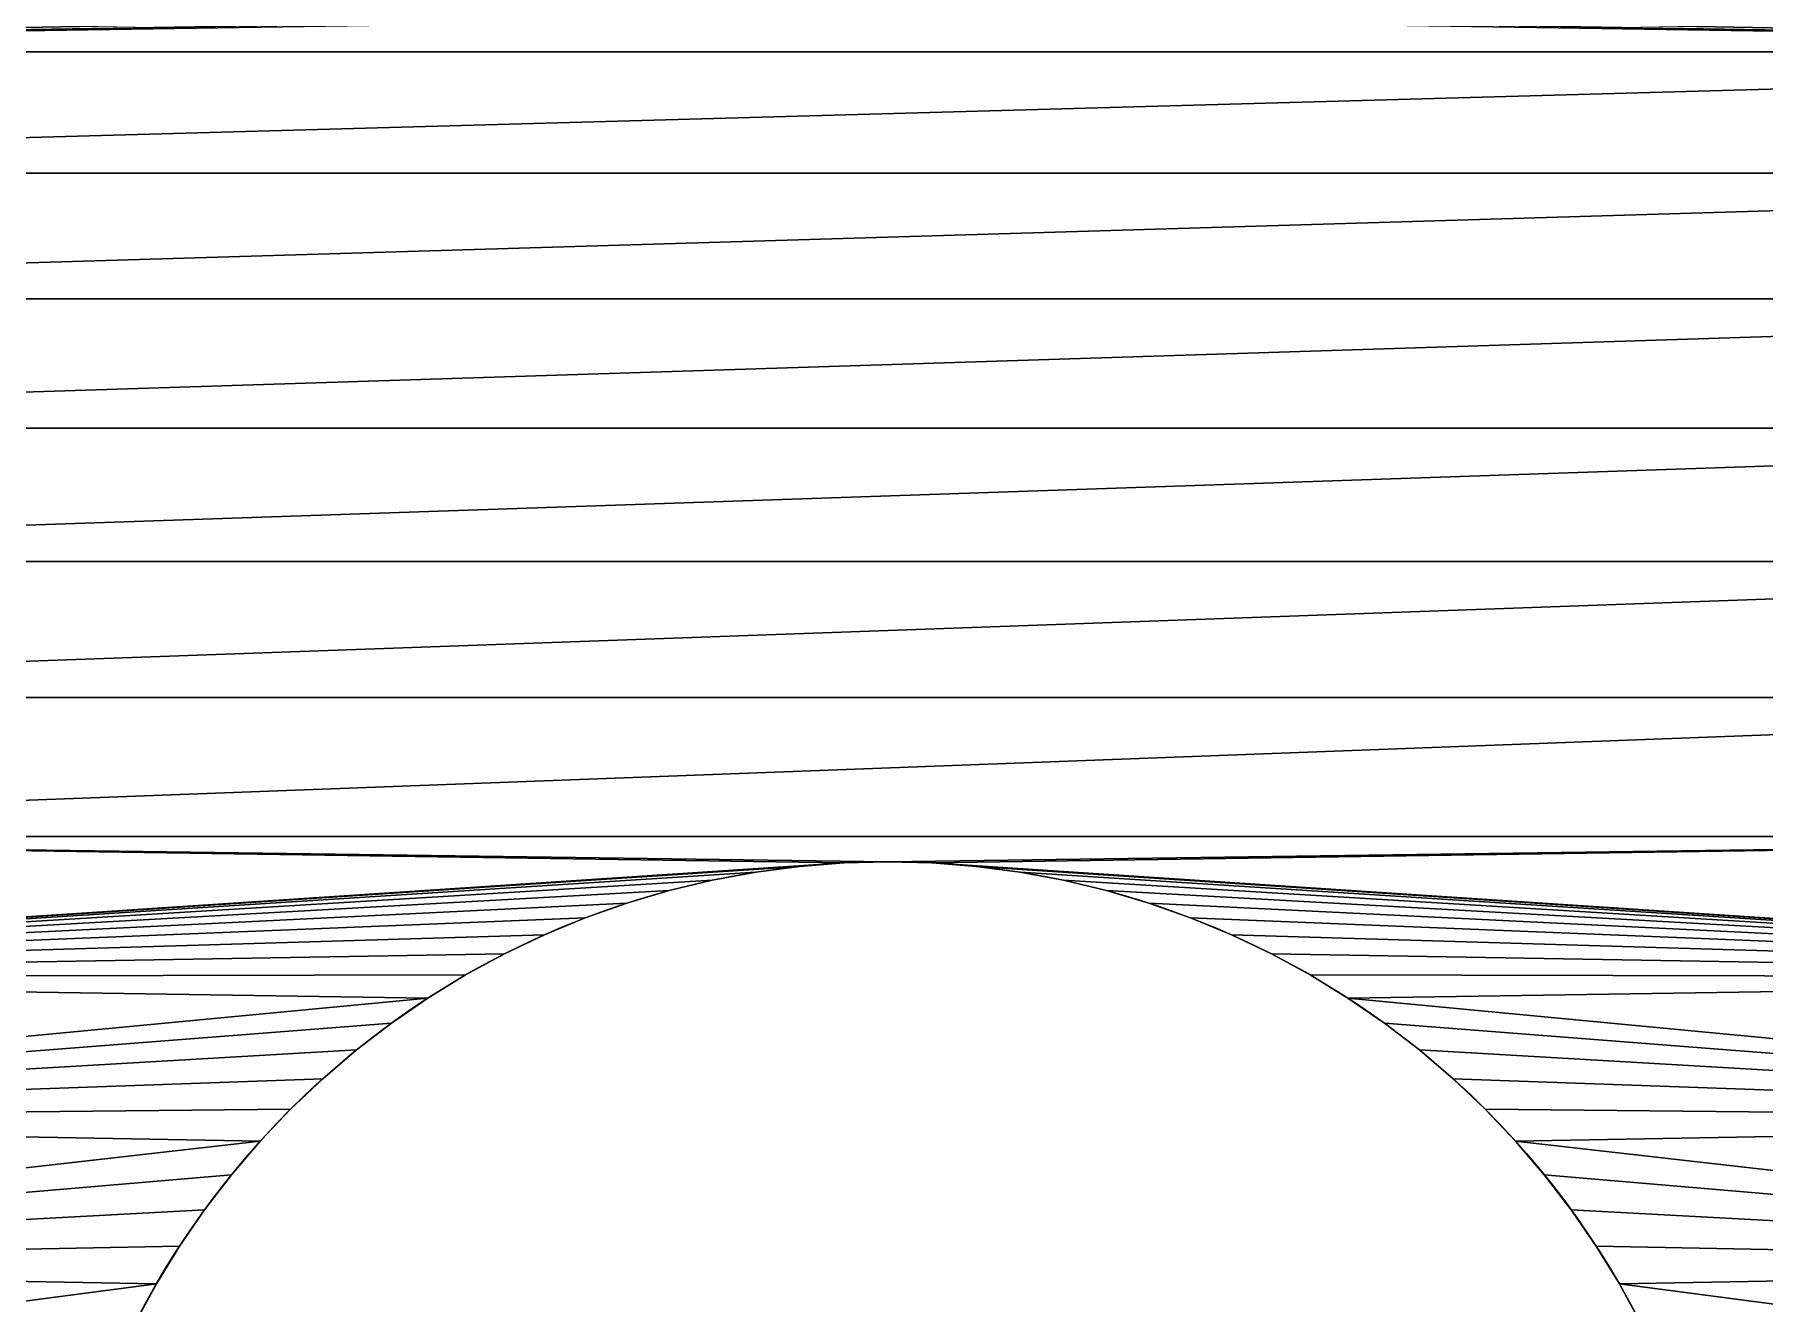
# Model space of a CAD drawing. Header units: millimetres. Extents: x 2854 to 3045, y 1707 to 1839.
# Drawn here: x 2873.238 to 2876.309, y 1812.939 to 1815.193 of the extents above; entities that cross this region are included whole.
import ezdxf

# ---------------------------------------------------------------- set-up
doc = ezdxf.new("R2010")
doc.units = ezdxf.units.MM

# ---------------------------------------------------------------- blocks, each defined once
blk = doc.blocks.new('Mastil_3_AUX')
for p, q in [((7.25, 3.799), (7.25, 3.799, 10)), ((7.183, 3.758), (7.183, 3.758, 10)), ((7.1183, 3.7135), (7.1183, 3.7135, 10)), ((7.056, 3.6657), (7.056, 3.6657, 10)), ((6.9963, 3.6147), (6.9963, 3.6147, 10)), ((6.9393, 3.5607), (6.9393, 3.5607, 10)), ((6.8853, 3.5037), (6.8853, 3.5037, 10)), ((6.8343, 3.444), (6.8343, 3.444, 10)), ((6.7865, 3.3817), (6.7865, 3.3817, 10)), ((6.742, 3.317), (6.742, 3.317, 10)), ((6.701, 3.25), (6.701, 3.25, 10)), ((6.6635, 3.181), (6.6635, 3.181, 10)), ((6.6297, 3.1101), (6.6297, 3.1101, 10)), ((6.5996, 3.0376), (6.5996, 3.0376, 10)), ((6.5734, 2.9635), (6.5734, 2.9635, 10)), ((6.5511, 2.8882), (6.5511, 2.8882, 10)), ((6.5328, 2.8119), (6.5328, 2.8119, 10)), ((6.5185, 2.7347), (6.5185, 2.7347, 10)), ((6.5082, 2.6568), (6.5082, 2.6568, 10)), ((6.5021, 2.5785), (6.5021, 2.5785, 10)), ((6.5, 2.5), (6.5, 2.5, 10)), ((6.5021, 2.4215), (6.5021, 2.4215, 10)), ((6.5082, 2.3432), (6.5082, 2.3432, 10)), ((6.5185, 2.2653), (6.5185, 2.2653, 10)), ((6.5328, 2.1881), (6.5328, 2.1881, 10)), ((6.5511, 2.1118), (6.5511, 2.1118, 10)), ((6.5734, 2.0365), (6.5734, 2.0365, 10)), ((6.5996, 1.9624), (6.5996, 1.9624, 10)), ((6.6635, 1.819), (6.6635, 1.819, 10)), ((6.742, 1.683), (6.742, 1.683, 10)), ((6.7865, 1.6183), (6.7865, 1.6183, 10)), ((6.8343, 1.556), (6.8343, 1.556, 10)), ((6.8853, 1.4963), (6.8853, 1.4963, 10)), ((6.9393, 1.4393), (6.9393, 1.4393, 10)), ((6.9963, 1.3853), (6.9963, 1.3853, 10)), ((7.056, 1.3343), (7.056, 1.3343, 10)), ((7.1183, 1.2865), (7.1183, 1.2865, 10)), ((7.183, 1.242), (7.183, 1.242, 10)), ((7.25, 1.201), (7.25, 1.201, 10))]:
    blk.add_line(p, q)
at = {"color": 250, "true_color": 0x1e1e1e}
blk.add_line((6.6297, 1.8899), (6.6297, 1.8899, 10), dxfattribs=at)
at = {"color": 3, "true_color": 0x00ff00}
blk.add_line((6.701, 1.75), (6.701, 1.75, 10), dxfattribs=at)
at = {"color": 250, "true_color": 0x1e1e1e}
for centre in [(8, 2.5), (8, 2.5, 10)]:
    blk.add_circle(centre, 1.5, dxfattribs=at)
mesh = blk.add_polyface(dxfattribs=at)
corners = [(6.4549, 5.7447), (6.5021, 2.5785), (6.5, 2.5), (6.7059, 5.6704), (6.5082, 2.6568), (6.5185, 2.7347), (6.5328, 2.8119), (6.5511, 2.8882), (6.5734, 2.9635), (6.5996, 3.0376), (6.6297, 3.1101), (6.6635, 3.181), (6.701, 3.25), (6.742, 3.317), (6.9604, 5.6093), (6.7865, 3.3817), (6.8343, 3.444), (6.8853, 3.5037), (6.9393, 3.5607), (6.9963, 3.6147), (7.2178, 5.5616), (7.056, 3.6657), (7.1183, 3.7135), (7.183, 3.758), (7.25, 3.799), (7.4774, 5.5274), (7.319, 3.8365), (7.3899, 3.8703), (7.4624, 3.9004), (7.5365, 3.9266), (7.7383, 5.5069), (7.6118, 3.9489), (7.6881, 3.9672), (7.7653, 3.9815), (8, 5.5), (7.8432, 3.9918), (7.9215, 3.9979), (8, 4), (4.6955, 4.0307), (4.6543, 6.7843), (4.8534, 6.6143), (4.7343, 3.9335), (4.7706, 3.8352), (4.8042, 3.7361), (4.8353, 3.6361), (4.8637, 3.5353), (5.0611, 6.4549), (4.8895, 3.4338), (4.9126, 3.3316), (4.933, 3.2289), (4.9508, 3.1257), (4.9658, 3.0221), (4.9781, 2.9181), (4.9877, 2.8138), (4.9945, 2.7093), (4.9986, 2.6047), (5, 2.5), (5.2768, -1.3066), (5.2768, 6.3066), (5.5, -1.1699), (5.5, 6.1699), (5.73, -1.045), (5.73, 6.045), (5.9663, -0.9323), (5.9663, 5.9323), (6.2082, -0.8321), (6.2082, 5.8321), (6.4549, -0.7447)]
mesh.append_faces([[corners[k] for k in face] for face in [(1, 3, 4), (4, 3, 5), (5, 3, 6), (6, 3, 7), (7, 3, 8), (8, 3, 9), (9, 3, 10), (10, 3, 11), (11, 3, 12), (12, 3, 13), (13, 14, 15), (15, 14, 16), (16, 14, 17), (17, 14, 18), (18, 14, 19), (19, 20, 21), (21, 20, 22), (22, 20, 23), (23, 20, 24), (24, 25, 26), (26, 25, 27), (27, 25, 28), (28, 25, 29), (29, 30, 31), (31, 30, 32), (32, 30, 33), (33, 34, 35), (35, 34, 36), (36, 34, 37), (38, 40, 41), (41, 40, 42), (42, 40, 43), (43, 40, 44), (44, 40, 45), (45, 46, 47), (47, 46, 48), (48, 46, 49), (49, 46, 50), (50, 46, 51), (51, 46, 52), (52, 46, 53), (53, 46, 54), (54, 46, 55), (55, 46, 56)]], dxfattribs={"vtx0": -1, "vtx1": -1, "color": 250})
mesh.append_faces([[corners[k] for k in face] for face in [(67, 0, 2)]], dxfattribs={"vtx0": -1, "vtx1": -1, "vtx2": -1, "color": 250})
mesh.append_faces([[corners[k] for k in face] for face in [(0, 1, 2), (1, 0, 3), (13, 3, 14), (19, 14, 20), (24, 20, 25), (29, 25, 30), (33, 30, 34), (38, 39, 40), (45, 40, 46), (57, 46, 58), (59, 58, 60), (61, 60, 62), (63, 62, 64), (65, 64, 66), (67, 66, 0)]], dxfattribs={"vtx0": -1, "vtx2": -1, "color": 250})
mesh = blk.add_polyface(dxfattribs=at)
corners = [(4.6543, 6.7843, 10), (4.6955, 4.0307, 10), (4.8534, 6.6143, 10), (4.7343, 3.9335, 10), (4.7706, 3.8352, 10), (4.8042, 3.7361, 10), (4.8353, 3.6361, 10), (4.8637, 3.5353, 10), (5.0611, 6.4549, 10), (4.8895, 3.4338, 10), (4.9126, 3.3316, 10), (4.933, 3.2289, 10), (4.9508, 3.1257, 10), (4.9658, 3.0221, 10), (4.9781, 2.9181, 10), (4.9877, 2.8138, 10), (4.9945, 2.7093, 10), (4.9986, 2.6047, 10), (5, 2.5, 10), (5.2768, -1.3066, 10), (5.2768, 6.3066, 10), (5.5, -1.1699, 10), (5.5, 6.1699, 10), (5.73, -1.045, 10), (5.73, 6.045, 10), (5.9663, -0.9323, 10), (5.9663, 5.9323, 10), (6.2082, -0.8321, 10), (6.2082, 5.8321, 10), (6.4549, -0.7447, 10), (6.4549, 5.7447, 10), (6.5, 2.5, 10), (6.5021, 2.5785, 10), (6.7059, 5.6704, 10), (6.5082, 2.6568, 10), (6.5185, 2.7347, 10), (6.5328, 2.8119, 10), (6.5511, 2.8882, 10), (6.5734, 2.9635, 10), (6.5996, 3.0376, 10), (6.6297, 3.1101, 10), (6.6635, 3.181, 10), (6.701, 3.25, 10), (6.742, 3.317, 10), (6.9604, 5.6093, 10), (6.7865, 3.3817, 10), (6.8343, 3.444, 10), (6.8853, 3.5037, 10), (6.9393, 3.5607, 10), (6.9963, 3.6147, 10), (7.2178, 5.5616, 10), (7.056, 3.6657, 10), (7.1183, 3.7135, 10), (7.183, 3.758, 10), (7.25, 3.799, 10), (7.4774, 5.5274, 10), (7.319, 3.8365, 10), (7.3899, 3.8703, 10), (7.4624, 3.9004, 10), (7.5365, 3.9266, 10), (7.7383, 5.5069, 10), (7.6118, 3.9489, 10), (7.6881, 3.9672, 10), (7.7653, 3.9815, 10), (8, 5.5, 10), (7.8432, 3.9918, 10), (7.9215, 3.9979, 10), (8, 4, 10)]
mesh.append_faces([[corners[k] for k in face] for face in [(0, 1, 2), (2, 7, 8), (8, 19, 20), (20, 21, 22), (22, 23, 24), (24, 25, 26), (26, 27, 28), (28, 29, 30), (30, 32, 33), (32, 30, 31), (33, 43, 44), (44, 49, 50), (50, 54, 55), (55, 59, 60), (60, 63, 64)]], dxfattribs={"vtx0": -1, "vtx1": -1, "color": 250})
mesh.append_faces([[corners[k] for k in face] for face in [(30, 29, 31)]], dxfattribs={"vtx0": -1, "vtx1": -1, "vtx2": -1, "color": 250})
mesh.append_faces([[corners[k] for k in face] for face in [(2, 1, 3), (2, 3, 4), (2, 4, 5), (2, 5, 6), (2, 6, 7), (8, 7, 9), (8, 9, 10), (8, 10, 11), (8, 11, 12), (8, 12, 13), (8, 13, 14), (8, 14, 15), (8, 15, 16), (8, 16, 17), (8, 17, 18), (33, 32, 34), (33, 34, 35), (33, 35, 36), (33, 36, 37), (33, 37, 38), (33, 38, 39), (33, 39, 40), (33, 40, 41), (33, 41, 42), (33, 42, 43), (44, 43, 45), (44, 45, 46), (44, 46, 47), (44, 47, 48), (44, 48, 49), (50, 49, 51), (50, 51, 52), (50, 52, 53), (50, 53, 54), (55, 54, 56), (55, 56, 57), (55, 57, 58), (55, 58, 59), (60, 59, 61), (60, 61, 62), (60, 62, 63), (64, 63, 65), (64, 65, 66), (64, 66, 67)]], dxfattribs={"vtx0": -1, "vtx2": -1, "color": 250})
mesh = blk.add_polyface(dxfattribs=at)
corners = [(5, 2.5), (5.0611, 6.4549), (5.0611, -1.4549), (5.2768, -1.3066), (5.2768, 6.3066), (5.5, -1.1699), (5.5, 6.1699), (5.73, -1.045), (5.73, 6.045), (5.9663, -0.9323), (5.9663, 5.9323), (6.2082, -0.8321), (6.2082, 5.8321), (6.4549, -0.7447), (6.5, 2.5), (6.5021, 2.4215), (6.7059, -0.6704), (6.5082, 2.3432), (6.5185, 2.2653), (6.5328, 2.1881), (6.5511, 2.1118), (6.5734, 2.0365), (6.5996, 1.9624), (6.6297, 1.8899), (6.6635, 1.819), (6.701, 1.75), (6.742, 1.683), (6.9604, -0.6093), (6.7865, 1.6183), (6.8343, 1.556), (6.8853, 1.4963), (6.9393, 1.4393), (6.9963, 1.3853), (7.2178, -0.5616), (7.056, 1.3343), (7.1183, 1.2865), (7.183, 1.242), (7.25, 1.201), (7.4774, -0.5274), (7.319, 1.1635), (7.3899, 1.1297), (7.4624, 1.0996), (7.5365, 1.0734), (7.7383, -0.5069), (7.6118, 1.0511), (7.6881, 1.0328), (7.7653, 1.0185), (8, -0.5), (7.8432, 1.0082), (7.9215, 1.0021), (8, 1), (4.6543, -1.7843), (4.6955, 0.9693), (4.8534, -1.6143), (4.7343, 1.0665), (4.7706, 1.1648), (4.8042, 1.2639), (4.8353, 1.3639), (4.8637, 1.4647), (4.8895, 1.5662), (4.9126, 1.6684), (4.933, 1.7711), (4.9508, 1.8743), (4.9658, 1.9779), (4.9781, 2.0819), (4.9877, 2.1862), (4.9945, 2.2907), (4.9986, 2.3953)]
mesh.append_faces([[corners[k] for k in face] for face in [(2, 1, 3), (3, 4, 5), (5, 6, 7), (7, 8, 9), (9, 10, 11), (11, 12, 13), (13, 15, 16), (16, 26, 27), (27, 32, 33), (33, 37, 38), (38, 42, 43), (43, 46, 47), (51, 52, 53), (53, 58, 2)]], dxfattribs={"vtx0": -1, "vtx1": -1, "color": 250})
mesh.append_faces([[corners[k] for k in face] for face in [(0, 1, 2)]], dxfattribs={"vtx0": -1, "vtx1": -1, "vtx2": -1, "color": 250})
mesh.append_faces([[corners[k] for k in face] for face in [(13, 14, 15), (16, 15, 17), (16, 17, 18), (16, 18, 19), (16, 19, 20), (16, 20, 21), (16, 21, 22), (16, 22, 23), (16, 23, 24), (16, 24, 25), (16, 25, 26), (27, 26, 28), (27, 28, 29), (27, 29, 30), (27, 30, 31), (27, 31, 32), (33, 32, 34), (33, 34, 35), (33, 35, 36), (33, 36, 37), (38, 37, 39), (38, 39, 40), (38, 40, 41), (38, 41, 42), (43, 42, 44), (43, 44, 45), (43, 45, 46), (47, 46, 48), (47, 48, 49), (47, 49, 50), (53, 52, 54), (53, 54, 55), (53, 55, 56), (53, 56, 57), (53, 57, 58), (2, 58, 59), (2, 59, 60), (2, 60, 61), (2, 61, 62), (2, 62, 63), (2, 63, 64), (2, 64, 65), (2, 65, 66), (2, 66, 67), (2, 67, 0)]], dxfattribs={"vtx0": -1, "vtx2": -1, "color": 250})
mesh = blk.add_polyface(dxfattribs=at)
corners = [(5.0611, 6.4549, 10), (5, 2.5, 10), (5.0611, -1.4549, 10), (5.2768, -1.3066, 10), (5.2768, 6.3066, 10), (5.5, -1.1699, 10), (5.5, 6.1699, 10), (5.73, -1.045, 10), (5.73, 6.045, 10), (5.9663, -0.9323, 10), (5.9663, 5.9323, 10), (6.2082, -0.8321, 10), (6.2082, 5.8321, 10), (6.4549, -0.7447, 10), (6.5, 2.5, 10), (6.5021, 2.4215, 10), (6.7059, -0.6704, 10), (6.5082, 2.3432, 10), (6.5185, 2.2653, 10), (6.5328, 2.1881, 10), (6.5511, 2.1118, 10), (6.5734, 2.0365, 10), (6.5996, 1.9624, 10), (6.6297, 1.8899, 10), (6.6635, 1.819, 10), (6.701, 1.75, 10), (6.742, 1.683, 10), (6.9604, -0.6093, 10), (6.7865, 1.6183, 10), (6.8343, 1.556, 10), (6.8853, 1.4963, 10), (6.9393, 1.4393, 10), (6.9963, 1.3853, 10), (7.2178, -0.5616, 10), (7.056, 1.3343, 10), (7.1183, 1.2865, 10), (7.183, 1.242, 10), (7.25, 1.201, 10), (7.4774, -0.5274, 10), (7.319, 1.1635, 10), (7.3899, 1.1297, 10), (7.4624, 1.0996, 10), (7.5365, 1.0734, 10), (7.7383, -0.5069, 10), (7.6118, 1.0511, 10), (7.6881, 1.0328, 10), (7.7653, 1.0185, 10), (8, -0.5, 10), (7.8432, 1.0082, 10), (7.9215, 1.0021, 10), (8, 1, 10), (4.6955, 0.9693, 10), (4.6543, -1.7843, 10), (4.8534, -1.6143, 10), (4.7343, 1.0665, 10), (4.7706, 1.1648, 10), (4.8042, 1.2639, 10), (4.8353, 1.3639, 10), (4.8637, 1.4647, 10), (4.8895, 1.5662, 10), (4.9126, 1.6684, 10), (4.933, 1.7711, 10), (4.9508, 1.8743, 10), (4.9658, 1.9779, 10), (4.9781, 2.0819, 10), (4.9877, 2.1862, 10), (4.9945, 2.2907, 10), (4.9986, 2.3953, 10)]
mesh.append_faces([[corners[k] for k in face] for face in [(14, 13, 15), (15, 16, 17), (17, 16, 18), (18, 16, 19), (19, 16, 20), (20, 16, 21), (21, 16, 22), (22, 16, 23), (23, 16, 24), (24, 16, 25), (25, 16, 26), (26, 27, 28), (28, 27, 29), (29, 27, 30), (30, 27, 31), (31, 27, 32), (32, 33, 34), (34, 33, 35), (35, 33, 36), (36, 33, 37), (37, 38, 39), (39, 38, 40), (40, 38, 41), (41, 38, 42), (42, 43, 44), (44, 43, 45), (45, 43, 46), (46, 47, 48), (48, 47, 49), (49, 47, 50), (51, 53, 54), (54, 53, 55), (55, 53, 56), (56, 53, 57), (57, 53, 58), (58, 2, 59), (59, 2, 60), (60, 2, 61), (61, 2, 62), (62, 2, 63), (63, 2, 64), (64, 2, 65), (65, 2, 66), (66, 2, 67), (67, 2, 1)]], dxfattribs={"vtx0": -1, "vtx1": -1, "color": 250})
mesh.append_faces([[corners[k] for k in face] for face in [(0, 1, 2)]], dxfattribs={"vtx0": -1, "vtx1": -1, "vtx2": -1, "color": 250})
mesh.append_faces([[corners[k] for k in face] for face in [(0, 2, 3), (4, 3, 5), (6, 5, 7), (8, 7, 9), (10, 9, 11), (12, 11, 13), (15, 13, 16), (26, 16, 27), (32, 27, 33), (37, 33, 38), (42, 38, 43), (46, 43, 47), (51, 52, 53), (58, 53, 2)]], dxfattribs={"vtx0": -1, "vtx2": -1, "color": 250})
mesh = blk.add_polyface(dxfattribs=at)
corners = [(7.319, 3.8365), (7.25, 3.799, 10), (7.25, 3.799), (7.319, 3.8365, 10)]
mesh.append_faces([[corners[k] for k in face] for face in [(0, 1, 2), (1, 0, 3)]], dxfattribs={"vtx0": -1, "color": 250})
mesh = blk.add_polyface(dxfattribs=at)
corners = [(7.25, 3.799), (7.183, 3.758, 10), (7.183, 3.758), (7.25, 3.799, 10)]
mesh.append_faces([[corners[k] for k in face] for face in [(0, 1, 2), (1, 0, 3)]], dxfattribs={"vtx0": -1, "color": 250})
mesh = blk.add_polyface(dxfattribs=at)
corners = [(7.183, 3.758, 10), (7.1183, 3.7135), (7.183, 3.758), (7.1183, 3.7135, 10)]
mesh.append_faces([[corners[k] for k in face] for face in [(0, 1, 2), (1, 0, 3)]], dxfattribs={"vtx0": -1, "color": 250})
mesh = blk.add_polyface(dxfattribs=at)
corners = [(7.1183, 3.7135, 10), (7.056, 3.6657), (7.1183, 3.7135), (7.056, 3.6657, 10)]
mesh.append_faces([[corners[k] for k in face] for face in [(0, 1, 2), (1, 0, 3)]], dxfattribs={"vtx0": -1, "color": 250})
mesh = blk.add_polyface(dxfattribs=at)
corners = [(7.056, 3.6657), (6.9963, 3.6147, 10), (6.9963, 3.6147), (7.056, 3.6657, 10)]
mesh.append_faces([[corners[k] for k in face] for face in [(0, 1, 2), (1, 0, 3)]], dxfattribs={"vtx0": -1, "color": 250})
mesh = blk.add_polyface(dxfattribs=at)
corners = [(6.9963, 3.6147), (6.9393, 3.5607, 10), (6.9393, 3.5607), (6.9963, 3.6147, 10)]
mesh.append_faces([[corners[k] for k in face] for face in [(0, 1, 2), (1, 0, 3)]], dxfattribs={"vtx0": -1, "color": 250})
mesh = blk.add_polyface(dxfattribs=at)
corners = [(6.8853, 3.5037), (6.9393, 3.5607, 10), (6.8853, 3.5037, 10), (6.9393, 3.5607)]
mesh.append_faces([[corners[k] for k in face] for face in [(0, 1, 2), (1, 0, 3)]], dxfattribs={"vtx0": -1, "color": 250})
mesh = blk.add_polyface(dxfattribs=at)
corners = [(6.8853, 3.5037), (6.8343, 3.444, 10), (6.8343, 3.444), (6.8853, 3.5037, 10)]
mesh.append_faces([[corners[k] for k in face] for face in [(0, 1, 2), (1, 0, 3)]], dxfattribs={"vtx0": -1, "color": 250})
mesh = blk.add_polyface(dxfattribs=at)
corners = [(6.8343, 3.444), (6.7865, 3.3817, 10), (6.7865, 3.3817), (6.8343, 3.444, 10)]
mesh.append_faces([[corners[k] for k in face] for face in [(0, 1, 2), (1, 0, 3)]], dxfattribs={"vtx0": -1, "color": 250})
mesh = blk.add_polyface(dxfattribs=at)
corners = [(6.7865, 3.3817), (6.742, 3.317, 10), (6.742, 3.317), (6.7865, 3.3817, 10)]
mesh.append_faces([[corners[k] for k in face] for face in [(0, 1, 2), (1, 0, 3)]], dxfattribs={"vtx0": -1, "color": 250})
mesh = blk.add_polyface(dxfattribs=at)
corners = [(6.742, 3.317), (6.701, 3.25, 10), (6.701, 3.25), (6.742, 3.317, 10)]
mesh.append_faces([[corners[k] for k in face] for face in [(0, 1, 2), (1, 0, 3)]], dxfattribs={"vtx0": -1, "color": 250})
mesh = blk.add_polyface(dxfattribs=at)
corners = [(6.701, 3.25), (6.6635, 3.181, 10), (6.6635, 3.181), (6.701, 3.25, 10)]
mesh.append_faces([[corners[k] for k in face] for face in [(0, 1, 2), (1, 0, 3)]], dxfattribs={"vtx0": -1, "color": 250})
mesh = blk.add_polyface(dxfattribs=at)
corners = [(6.6635, 3.181), (6.6297, 3.1101, 10), (6.6297, 3.1101), (6.6635, 3.181, 10)]
mesh.append_faces([[corners[k] for k in face] for face in [(0, 1, 2), (1, 0, 3)]], dxfattribs={"vtx0": -1, "color": 250})
mesh = blk.add_polyface(dxfattribs=at)
corners = [(6.6297, 3.1101), (6.5996, 3.0376, 10), (6.5996, 3.0376), (6.6297, 3.1101, 10)]
mesh.append_faces([[corners[k] for k in face] for face in [(0, 1, 2), (1, 0, 3)]], dxfattribs={"vtx0": -1, "color": 250})
mesh = blk.add_polyface(dxfattribs=at)
corners = [(6.5996, 3.0376), (6.5734, 2.9635, 10), (6.5734, 2.9635), (6.5996, 3.0376, 10)]
mesh.append_faces([[corners[k] for k in face] for face in [(0, 1, 2), (1, 0, 3)]], dxfattribs={"vtx0": -1, "color": 250})
mesh = blk.add_polyface(dxfattribs=at)
corners = [(6.5734, 2.9635), (6.5511, 2.8882, 10), (6.5511, 2.8882), (6.5734, 2.9635, 10)]
mesh.append_faces([[corners[k] for k in face] for face in [(0, 1, 2), (1, 0, 3)]], dxfattribs={"vtx0": -1, "color": 250})
mesh = blk.add_polyface(dxfattribs=at)
corners = [(6.5511, 2.8882), (6.5328, 2.8119, 10), (6.5328, 2.8119), (6.5511, 2.8882, 10)]
mesh.append_faces([[corners[k] for k in face] for face in [(0, 1, 2), (1, 0, 3)]], dxfattribs={"vtx0": -1, "color": 250})
mesh = blk.add_polyface(dxfattribs=at)
corners = [(6.5328, 2.8119), (6.5185, 2.7347, 10), (6.5185, 2.7347), (6.5328, 2.8119, 10)]
mesh.append_faces([[corners[k] for k in face] for face in [(0, 1, 2), (1, 0, 3)]], dxfattribs={"vtx0": -1, "color": 250})
mesh = blk.add_polyface(dxfattribs=at)
corners = [(6.5185, 2.7347), (6.5082, 2.6568, 10), (6.5082, 2.6568), (6.5185, 2.7347, 10)]
mesh.append_faces([[corners[k] for k in face] for face in [(0, 1, 2), (1, 0, 3)]], dxfattribs={"vtx0": -1, "color": 250})
mesh = blk.add_polyface(dxfattribs=at)
corners = [(6.5082, 2.6568), (6.5021, 2.5785, 10), (6.5021, 2.5785), (6.5082, 2.6568, 10)]
mesh.append_faces([[corners[k] for k in face] for face in [(0, 1, 2), (1, 0, 3)]], dxfattribs={"vtx0": -1, "color": 250})
mesh = blk.add_polyface(dxfattribs=at)
corners = [(6.5021, 2.5785), (6.5, 2.5, 10), (6.5, 2.5), (6.5021, 2.5785, 10)]
mesh.append_faces([[corners[k] for k in face] for face in [(0, 1, 2), (1, 0, 3)]], dxfattribs={"vtx0": -1, "color": 250})
mesh = blk.add_polyface(dxfattribs=at)
corners = [(6.5, 2.5), (6.5021, 2.4215, 10), (6.5021, 2.4215), (6.5, 2.5, 10)]
mesh.append_faces([[corners[k] for k in face] for face in [(0, 1, 2), (1, 0, 3)]], dxfattribs={"vtx0": -1, "color": 250})
mesh = blk.add_polyface(dxfattribs=at)
corners = [(6.5021, 2.4215), (6.5082, 2.3432, 10), (6.5082, 2.3432), (6.5021, 2.4215, 10)]
mesh.append_faces([[corners[k] for k in face] for face in [(0, 1, 2), (1, 0, 3)]], dxfattribs={"vtx0": -1, "color": 250})
mesh = blk.add_polyface(dxfattribs=at)
corners = [(6.5082, 2.3432), (6.5185, 2.2653, 10), (6.5185, 2.2653), (6.5082, 2.3432, 10)]
mesh.append_faces([[corners[k] for k in face] for face in [(0, 1, 2), (1, 0, 3)]], dxfattribs={"vtx0": -1, "color": 250})
mesh = blk.add_polyface(dxfattribs=at)
corners = [(6.5185, 2.2653), (6.5328, 2.1881, 10), (6.5328, 2.1881), (6.5185, 2.2653, 10)]
mesh.append_faces([[corners[k] for k in face] for face in [(0, 1, 2), (1, 0, 3)]], dxfattribs={"vtx0": -1, "color": 250})
mesh = blk.add_polyface(dxfattribs=at)
corners = [(6.5328, 2.1881), (6.5511, 2.1118, 10), (6.5511, 2.1118), (6.5328, 2.1881, 10)]
mesh.append_faces([[corners[k] for k in face] for face in [(0, 1, 2), (1, 0, 3)]], dxfattribs={"vtx0": -1, "color": 250})
mesh = blk.add_polyface(dxfattribs=at)
corners = [(6.5511, 2.1118), (6.5734, 2.0365, 10), (6.5734, 2.0365), (6.5511, 2.1118, 10)]
mesh.append_faces([[corners[k] for k in face] for face in [(0, 1, 2), (1, 0, 3)]], dxfattribs={"vtx0": -1, "color": 250})
mesh = blk.add_polyface(dxfattribs=at)
corners = [(6.5734, 2.0365), (6.5996, 1.9624, 10), (6.5996, 1.9624), (6.5734, 2.0365, 10)]
mesh.append_faces([[corners[k] for k in face] for face in [(0, 1, 2), (1, 0, 3)]], dxfattribs={"vtx0": -1, "color": 250})
mesh = blk.add_polyface(dxfattribs=at)
corners = [(6.5996, 1.9624), (6.6297, 1.8899, 10), (6.6297, 1.8899), (6.5996, 1.9624, 10)]
mesh.append_faces([[corners[k] for k in face] for face in [(0, 1, 2), (1, 0, 3)]], dxfattribs={"vtx0": -1, "color": 250})
mesh = blk.add_polyface(dxfattribs=at)
corners = [(6.6297, 1.8899), (6.6635, 1.819, 10), (6.6635, 1.819), (6.6297, 1.8899, 10)]
mesh.append_faces([[corners[k] for k in face] for face in [(0, 1, 2), (1, 0, 3)]], dxfattribs={"vtx0": -1, "color": 250})
mesh = blk.add_polyface(dxfattribs=at)
corners = [(6.6635, 1.819), (6.701, 1.75, 10), (6.701, 1.75), (6.6635, 1.819, 10)]
mesh.append_faces([[corners[k] for k in face] for face in [(0, 1, 2), (1, 0, 3)]], dxfattribs={"vtx0": -1, "color": 250})
mesh = blk.add_polyface(dxfattribs=at)
corners = [(6.701, 1.75), (6.742, 1.683, 10), (6.742, 1.683), (6.701, 1.75, 10)]
mesh.append_faces([[corners[k] for k in face] for face in [(0, 1, 2), (1, 0, 3)]], dxfattribs={"vtx0": -1, "color": 250})
mesh = blk.add_polyface(dxfattribs=at)
corners = [(6.742, 1.683), (6.7865, 1.6183, 10), (6.7865, 1.6183), (6.742, 1.683, 10)]
mesh.append_faces([[corners[k] for k in face] for face in [(0, 1, 2), (1, 0, 3)]], dxfattribs={"vtx0": -1, "color": 250})
mesh = blk.add_polyface(dxfattribs=at)
corners = [(6.7865, 1.6183), (6.8343, 1.556, 10), (6.8343, 1.556), (6.7865, 1.6183, 10)]
mesh.append_faces([[corners[k] for k in face] for face in [(0, 1, 2), (1, 0, 3)]], dxfattribs={"vtx0": -1, "color": 250})
mesh = blk.add_polyface(dxfattribs=at)
corners = [(6.8853, 1.4963), (6.8343, 1.556, 10), (6.8853, 1.4963, 10), (6.8343, 1.556)]
mesh.append_faces([[corners[k] for k in face] for face in [(0, 1, 2), (1, 0, 3)]], dxfattribs={"vtx0": -1, "color": 250})
mesh = blk.add_polyface(dxfattribs=at)
corners = [(6.9393, 1.4393), (6.8853, 1.4963, 10), (6.9393, 1.4393, 10), (6.8853, 1.4963)]
mesh.append_faces([[corners[k] for k in face] for face in [(0, 1, 2), (1, 0, 3)]], dxfattribs={"vtx0": -1, "color": 250})
mesh = blk.add_polyface(dxfattribs=at)
corners = [(6.9393, 1.4393, 10), (6.9963, 1.3853), (6.9393, 1.4393), (6.9963, 1.3853, 10)]
mesh.append_faces([[corners[k] for k in face] for face in [(0, 1, 2), (1, 0, 3)]], dxfattribs={"vtx0": -1, "color": 250})
mesh = blk.add_polyface(dxfattribs=at)
corners = [(6.9963, 1.3853, 10), (7.056, 1.3343), (6.9963, 1.3853), (7.056, 1.3343, 10)]
mesh.append_faces([[corners[k] for k in face] for face in [(0, 1, 2), (1, 0, 3)]], dxfattribs={"vtx0": -1, "color": 250})
mesh = blk.add_polyface(dxfattribs=at)
corners = [(7.056, 1.3343, 10), (7.1183, 1.2865), (7.056, 1.3343), (7.1183, 1.2865, 10)]
mesh.append_faces([[corners[k] for k in face] for face in [(0, 1, 2), (1, 0, 3)]], dxfattribs={"vtx0": -1, "color": 250})
mesh = blk.add_polyface(dxfattribs=at)
corners = [(7.1183, 1.2865), (7.183, 1.242, 10), (7.183, 1.242), (7.1183, 1.2865, 10)]
mesh.append_faces([[corners[k] for k in face] for face in [(0, 1, 2), (1, 0, 3)]], dxfattribs={"vtx0": -1, "color": 250})
mesh = blk.add_polyface(dxfattribs=at)
corners = [(7.183, 1.242, 10), (7.25, 1.201), (7.183, 1.242), (7.25, 1.201, 10)]
mesh.append_faces([[corners[k] for k in face] for face in [(0, 1, 2), (1, 0, 3)]], dxfattribs={"vtx0": -1, "color": 250})
mesh = blk.add_polyface(dxfattribs=at)
corners = [(7.25, 1.201), (7.319, 1.1635, 10), (7.319, 1.1635), (7.25, 1.201, 10)]
mesh.append_faces([[corners[k] for k in face] for face in [(0, 1, 2), (1, 0, 3)]], dxfattribs={"vtx0": -1, "color": 250})

msp = doc.modelspace()

# ---------------------------------------------------------------- block references
at = {"color": 40, "true_color": 0xf8d731, "rotation": 270.0000000000027}
msp.add_blockref('Mastil_3_AUX', (2872.2529, 1820.2237, 0.0003), dxfattribs=at)

doc.saveas('drawing.dxf')
